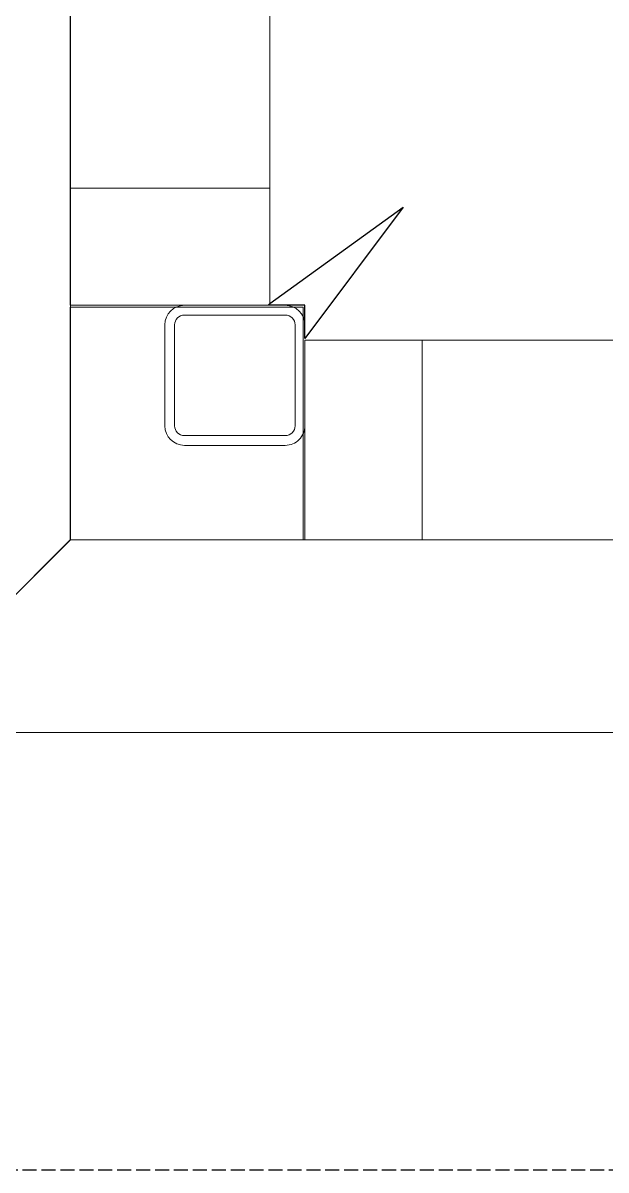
# Model space of a CAD drawing. Header units: millimetres. Extents: x 0 to 59350, y 0 to 29700.
# Drawn here: x 26162.3 to 26245.6, y 18841.2 to 19005 of the extents above; entities that cross this region are included whole.
import ezdxf

# ---------------------------------------------------------------- set-up
doc = ezdxf.new("R2010")
doc.units = ezdxf.units.MM
doc.linetypes.add('VERDECKT2_S2', pattern=[2.7, 2, -0.7])
doc.layers.add('Standard', color=7, linetype='Continuous', lineweight=25)

msp = doc.modelspace()

# ---------------------------------------------------------------- linework, layer by layer
at = {"layer": 'Standard', "color": 59, "linetype": 'Continuous', "lineweight": 18}
for p, q in [((26169.11, 18931.22), (26169.11, 20584.47)), ((26169.11, 20584.47), (26169.11, 18931.22)), ((26141.6, 18903.72), (26169.11, 18931.22)), ((26169.11, 18931.22), (26141.6, 18903.72)), ((26169.1, 18931.22), (26141.6, 18903.72)), ((26141.6, 18903.72), (26169.1, 18931.22)), ((26904.1, 18931.22), (26169.1, 18931.22)), ((26169.1, 18931.22), (26904.1, 18931.22)), ((26141.6, 18903.72), (26904.11, 18903.72)), ((26904.11, 18903.72), (26141.6, 18903.72))]:
    msp.add_line(p, q, dxfattribs=at)
at = {"layer": 'Standard', "color": 2, "linetype": 'Continuous', "lineweight": 18}
for p, q in [((26169.1, 19242.22), (26169.1, 18964.72)), ((26197.6, 19242.22), (26197.6, 18964.72)), ((26169.1, 18964.72), (26169.1, 18981.47)), ((26169.1, 18981.47), (26197.6, 18981.47)), ((26197.6, 18981.47), (26197.6, 18964.72)), ((26197.6, 18964.72), (26169.1, 18964.72)), ((26219.35, 18959.72), (26202.6, 18959.72)), ((26202.6, 18959.72), (26202.6, 18931.22)), ((26202.6, 18959.72), (26904.1, 18959.72)), ((26219.35, 18931.22), (26219.35, 18959.72)), ((26202.6, 18931.22), (26219.35, 18931.22)), ((26202.6, 18931.22), (26904.1, 18931.22))]:
    msp.add_line(p, q, dxfattribs=at)
at = {"layer": 'Standard', "color": 51, "linetype": 'Continuous', "lineweight": -3}
for p, q in [((26197.6, 18964.97), (26216.6, 18978.72)), ((26216.6, 18978.72), (26202.6, 18959.97)), ((26197.35, 18964.72), (26197.6, 18964.97)), ((26202.42, 18964.72), (26197.35, 18964.72)), ((26202.6, 18964.72), (26202.42, 18964.72)), ((26202.6, 18959.97), (26202.6, 18964.72))]:
    msp.add_line(p, q, dxfattribs=at)
at = {"layer": 'Standard', "color": 51, "linetype": 'Continuous', "lineweight": 18}
for p, q in [((26169.1, 18964.47), (26169.1, 18931.22)), ((26202.35, 18964.47), (26169.1, 18964.47)), ((26169.1, 18931.22), (26169.1, 18964.47)), ((26169.1, 18964.47), (26202.35, 18964.47)), ((26202.35, 18931.22), (26202.35, 18964.47)), ((26202.35, 18964.47), (26202.35, 18931.22)), ((26169.1, 18931.22), (26202.35, 18931.22)), ((26202.35, 18931.22), (26169.1, 18931.22))]:
    msp.add_line(p, q, dxfattribs=at)
at = {"layer": 'Standard', "color": 1, "linetype": 'Continuous', "lineweight": 18}
for p, q in [((26185.1, 18964.72), (26199.8, 18964.72)), ((26199.8, 18963.32), (26185.4, 18963.32)), ((26182.6, 18947.52), (26182.6, 18961.92)), ((26184, 18947.52), (26184, 18961.92)), ((26201.2, 18947.52), (26201.2, 18961.92)), ((26199.8, 18946.12), (26185.4, 18946.12)), ((26199.8, 18944.72), (26185.4, 18944.72))]:
    msp.add_line(p, q, dxfattribs=at)
at = {"layer": 'Standard', "color": 7, "linetype": 'VERDECKT2_S2', "lineweight": -3}
msp.add_line((26904.1, 18841.22), (26079.1, 18841.22), dxfattribs=at)
at = {"layer": 'Standard', "color": 1, "linetype": 'Continuous', "lineweight": 18}
for centre, radius, start, end in [((26185.4, 18961.92), 2.8, 90, 180), ((26199.8, 18961.92), 2.8, 0, 90), ((26185.4, 18961.92), 1.4, 90.0002, 180), ((26199.8, 18961.92), 1.4, 0, 90.0002), ((26185.4, 18947.52), 2.8, 180, 269.9998), ((26185.4, 18947.52), 1.4, 180, 270), ((26199.8, 18947.52), 1.4, 270, 0), ((26199.8, 18947.52), 2.8, 269.9998, 0)]:
    msp.add_arc(centre, radius, start, end, dxfattribs=at)

doc.saveas('drawing.dxf')
